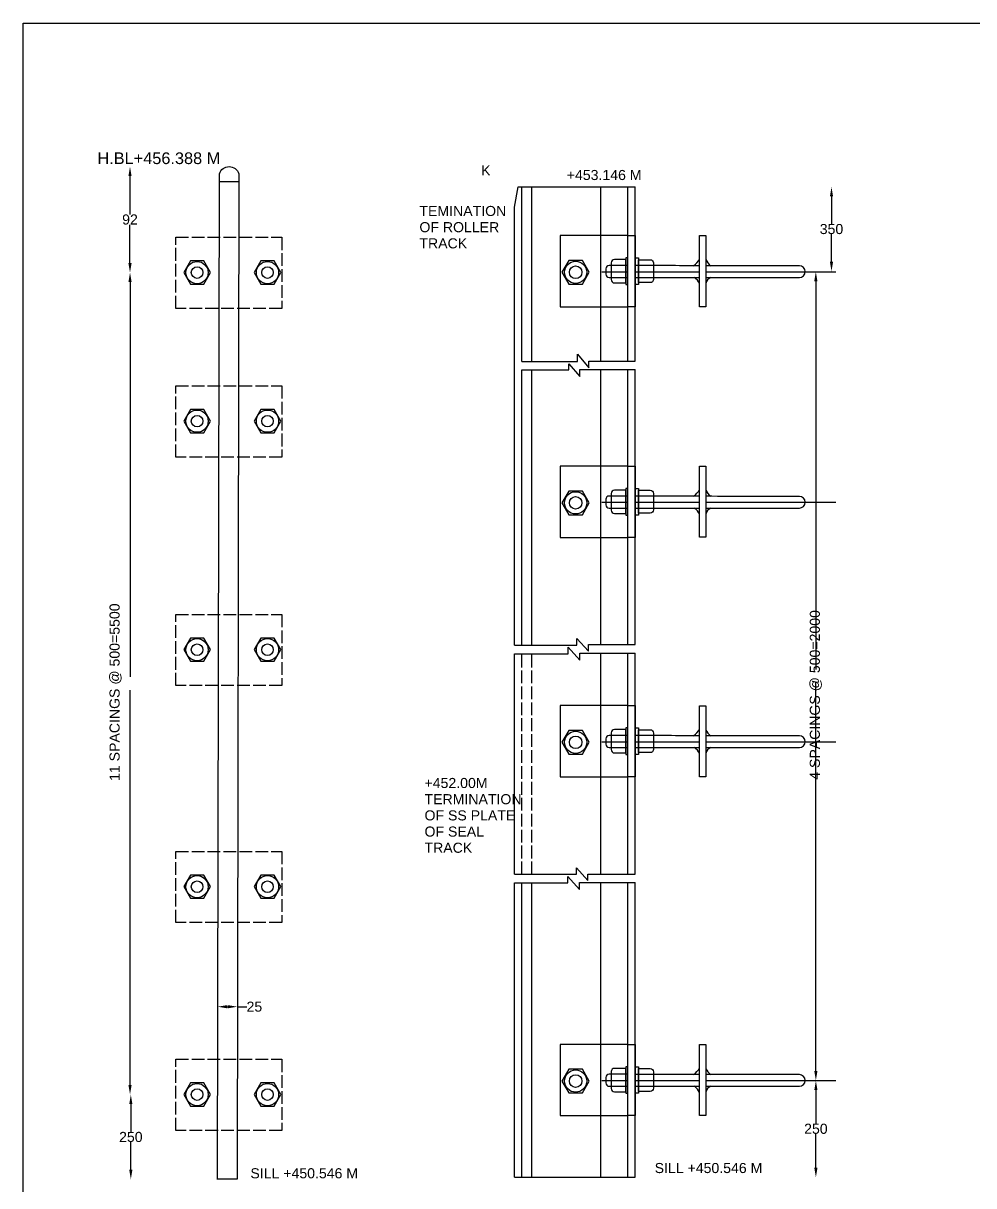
# Model space of a CAD drawing. Header units: inches. Extents: x 1509 to 4188, y -1217 to 874.
# Drawn here: x 1509 to 2404, y -222 to 874 of the extents above; entities that cross this region are included whole.
import ezdxf

# ---------------------------------------------------------------- set-up
doc = ezdxf.new("R2010")
doc.units = ezdxf.units.IN
doc.header["$MEASUREMENT"] = 0
doc.linetypes.add('ACAD_ISO02W100', pattern=[15, 12, -3])
doc.layers.add('DIMENSIONS', color=7, linetype='Continuous')
doc.layers.add('TEXT', color=1, linetype='Continuous')
doc.styles.get("Standard").update_dxf_attribs({"font": 'arial.ttf', "height": 9.5})
doc.dimstyles.get("Standard").update_dxf_attribs({"dimtxt": 11, "dimasz": 9, "dimexe": 0.18, "dimexo": 0.0625, "dimgap": 0.09, "dimtad": 0, "dimtih": 1, "dimtoh": 1, "dimdec": 4, "dimzin": 0, "dimdsep": 46, "dimtxsty": 'Standard', "dimcen": 0.09, "dimse1": 1, "dimse2": 1, "dimadec": 0, "dimazin": 0, "dimtfac": 1, "dimtdec": 4, "dimtofl": 0, "dimtmove": 0, "dimatfit": 3, "dimfxl": 1, "dimtolj": 1, "dimtzin": 0, "dimarcsym": 0})

# ---------------------------------------------------------------- blocks, each defined once
blk = doc.blocks.new('*D1')
at = {"layer": 'Defpoints', "color": 0, "transparency": 16777216}
for p in [(1702.5, 738.6), (1609.1, 638.7), (1672.3, 638.7)]:
    blk.add_point(p, dxfattribs=at)
at = {"layer": 'DIMENSIONS', "color": 0, "lineweight": -2, "transparency": 16777216}
for p, q in [((1609.1, 729.6), (1609.1, 693.6)), ((1609.1, 647.7), (1609.1, 683.7))]:
    blk.add_line(p, q, dxfattribs=at)
at = {"layer": 'DIMENSIONS', "color": 0, "transparency": 16777216}
for points in [[(1607.6, 729.6), (1610.6, 729.6), (1609.1, 738.6)], [(1607.6, 647.7), (1610.6, 647.7), (1609.1, 638.7)]]:
    blk.add_solid(points, dxfattribs=at)
at = {"layer": 'DIMENSIONS', "color": 0, "transparency": 16777216, "insert": (1609.1, 688.7), "char_height": 9.5, "attachment_point": 5}
blk.add_mtext('\\A1;92', dxfattribs=at)
blk = doc.blocks.new('*D2')
at = {"layer": 'Defpoints', "color": 0, "transparency": 16777216}
for p in [(1672.3, -136), (1609.9, -215.9), (1691.4, -215.9)]:
    blk.add_point(p, dxfattribs=at)
at = {"layer": 'DIMENSIONS', "color": 0, "lineweight": -2, "transparency": 16777216}
for p, q in [((1609.9, -145), (1609.9, -171)), ((1609.9, -206.9), (1609.9, -180.9))]:
    blk.add_line(p, q, dxfattribs=at)
at = {"layer": 'DIMENSIONS', "color": 0, "transparency": 16777216}
for points in [[(1608.4, -145), (1611.4, -145), (1609.9, -136)], [(1608.4, -206.9), (1611.4, -206.9), (1609.9, -215.9)]]:
    blk.add_solid(points, dxfattribs=at)
at = {"layer": 'DIMENSIONS', "color": 0, "transparency": 16777216, "insert": (1609.9, -176), "char_height": 9.5, "attachment_point": 5}
blk.add_mtext('\\A1;250', dxfattribs=at)
blk = doc.blocks.new('*D3')
at = {"layer": 'Defpoints', "color": 0, "transparency": 16777216}
for p in [(1691.7, -53.2), (1710.3, -53.2), (1710.3, -53.2)]:
    blk.add_point(p, dxfattribs=at)
at = {"layer": 'DIMENSIONS', "color": 0, "lineweight": -2, "transparency": 16777216}
for p, q in [((1700.7, -53.2), (1701.3, -53.2)), ((1710.3, -53.2), (1719.3, -53.2))]:
    blk.add_line(p, q, dxfattribs=at)
at = {"layer": 'DIMENSIONS', "color": 0, "transparency": 16777216}
for points in [[(1700.7, -51.7), (1700.7, -54.7), (1691.7, -53.2)], [(1701.3, -51.7), (1701.3, -54.7), (1710.3, -53.2)]]:
    blk.add_solid(points, dxfattribs=at)
at = {"layer": 'DIMENSIONS', "color": 0, "transparency": 16777216, "insert": (1726.3, -53.2), "char_height": 9.5, "attachment_point": 5}
blk.add_mtext('\\A1;25', dxfattribs=at)
blk = doc.blocks.new('*D4')
at = {"layer": 'Defpoints', "color": 0, "transparency": 16777216}
for p in [(2078.3, 719.5), (2076.2, 640), (2270.1, 640)]:
    blk.add_point(p, dxfattribs=at)
at = {"layer": 'DIMENSIONS', "color": 0, "lineweight": -2, "transparency": 16777216}
for p, q in [((2270.1, 710.5), (2270.1, 684.7)), ((2270.1, 649), (2270.1, 674.8))]:
    blk.add_line(p, q, dxfattribs=at)
at = {"layer": 'DIMENSIONS', "color": 0, "transparency": 16777216}
for points in [[(2268.6, 710.5), (2271.6, 710.5), (2270.1, 719.5)], [(2268.6, 649), (2271.6, 649), (2270.1, 640)]]:
    blk.add_solid(points, dxfattribs=at)
at = {"layer": 'DIMENSIONS', "color": 0, "transparency": 16777216, "insert": (2270.1, 679.7), "char_height": 9.5, "attachment_point": 5}
blk.add_mtext('\\A1;350', dxfattribs=at)
blk = doc.blocks.new('*D5')
at = {"layer": 'Defpoints', "color": 0, "transparency": 16777216}
for p in [(2073.6, -122.8), (2073.6, -213.9), (2255.4, -213.9)]:
    blk.add_point(p, dxfattribs=at)
at = {"layer": 'DIMENSIONS', "color": 0, "lineweight": -2, "transparency": 16777216}
for p, q in [((2255.4, -131.8), (2255.4, -163.4)), ((2255.4, -204.9), (2255.4, -173.2))]:
    blk.add_line(p, q, dxfattribs=at)
at = {"layer": 'DIMENSIONS', "color": 0, "transparency": 16777216}
for points in [[(2253.9, -131.8), (2256.9, -131.8), (2255.4, -122.8)], [(2253.9, -204.9), (2256.9, -204.9), (2255.4, -213.9)]]:
    blk.add_solid(points, dxfattribs=at)
at = {"layer": 'DIMENSIONS', "color": 0, "transparency": 16777216, "insert": (2255.4, -168.3), "char_height": 9.5, "attachment_point": 5}
blk.add_mtext('\\A1;250', dxfattribs=at)

msp = doc.modelspace()

# ---------------------------------------------------------------- linework, layer by layer
at = {"color": 0}
for points in [[(1508.52325, 873.70881), (4180.28475, 873.70881), (4180.28475, -1216.73034), (1508.52325, -1216.73034)], [(2078.30091, 606.48815), (2078.30091, 673.59633), (2085.1137, 673.59633), (2085.1137, 606.48815)], [(2145.72082, 606.5279), (2145.72082, 673.5193), (2151.68493, 673.5193), (2151.68493, 606.5279)], [(1665.99214, 649.6863), (1659.68938, 638.76993), (1665.99186, 627.8534), (1678.5971, 627.85323), (1684.89986, 638.76961), (1678.59738, 649.68614)], [(1732.33245, 649.6863), (1726.02969, 638.76993), (1732.33217, 627.8534), (1744.93741, 627.85323), (1751.24016, 638.76961), (1744.93769, 649.68614)], [(2035.41631, 650.15272), (2022.55266, 650.14093), (2016.13104, 638.9948), (2022.57307, 627.86044), (2035.43672, 627.87223), (2041.85833, 639.01836)], [(2078.30091, 627.55251), (2078.30091, 652.59475), (2076.2495, 652.59475), (2076.2495, 627.55251)], [(2085.1294, 627.55251), (2085.1294, 652.59475), (2088.38829, 652.59475), (2088.38829, 627.55251)], [(1665.99214, 509.60415), (1659.68938, 498.68777), (1665.99186, 487.77124), (1678.5971, 487.77108), (1684.89986, 498.68745), (1678.59738, 509.60399)], [(1732.33245, 509.60415), (1726.02969, 498.68777), (1732.33217, 487.77124), (1744.93741, 487.77108), (1751.24016, 498.68745), (1744.93769, 509.60399)], [(2078.30091, 389.16805), (2078.30091, 456.27623), (2085.1137, 456.27623), (2085.1137, 389.16805)], [(2145.72082, 389.20781), (2145.72082, 456.19921), (2151.68493, 456.19921), (2151.68493, 389.20781)], [(2035.41631, 432.83262), (2022.55266, 432.82084), (2016.13104, 421.6747), (2022.57307, 410.54035), (2035.43672, 410.55213), (2041.85833, 421.69826)], [(2078.30091, 410.23242), (2078.30091, 435.27465), (2076.2495, 435.27465), (2076.2495, 410.23242)], [(2085.1294, 410.23242), (2085.1294, 435.27465), (2088.38829, 435.27465), (2088.38829, 410.23242)], [(1665.99214, 294.235), (1659.68938, 283.31863), (1665.99186, 272.40209), (1678.5971, 272.40193), (1684.89986, 283.31831), (1678.59738, 294.23484)], [(1732.33245, 294.235), (1726.02969, 283.31863), (1732.33217, 272.40209), (1744.93741, 272.40193), (1751.24016, 283.31831), (1744.93769, 294.23484)], [(2078.30091, 163.50309), (2078.30091, 230.61127), (2085.1137, 230.61127), (2085.1137, 163.50309)], [(2145.72082, 163.54284), (2145.72082, 230.53424), (2151.68493, 230.53424), (2151.68493, 163.54284)], [(2078.30091, 184.56745), (2078.30091, 209.60969), (2076.2495, 209.60969), (2076.2495, 184.56745)], [(2085.1294, 184.56745), (2085.1294, 209.60969), (2088.38829, 209.60969), (2088.38829, 184.56745)], [(2035.41631, 207.16765), (2022.55266, 207.15587), (2016.13104, 196.00974), (2022.57307, 184.87538), (2035.43672, 184.88716), (2041.85833, 196.0333)], [(1665.99214, 70.87264), (1659.68938, 59.95626), (1665.99186, 49.03973), (1678.5971, 49.03957), (1684.89986, 59.95594), (1678.59738, 70.87248)], [(1732.33245, 70.87264), (1726.02969, 59.95626), (1732.33217, 49.03973), (1744.93741, 49.03957), (1751.24016, 59.95594), (1744.93769, 70.87248)], [(2078.30091, -155.81084), (2078.30091, -88.70266), (2085.1137, -88.70266), (2085.1137, -155.81084)], [(2145.72082, -155.77109), (2145.72082, -88.77969), (2151.68493, -88.77969), (2151.68493, -155.77109)], [(2035.41631, -112.14628), (2022.55266, -112.15806), (2016.13104, -123.3042), (2022.57307, -134.43855), (2035.43672, -134.42677), (2041.85833, -123.28063)], [(2078.30091, -134.74648), (2078.30091, -109.70424), (2076.2495, -109.70424), (2076.2495, -134.74648)], [(2085.1294, -134.74648), (2085.1294, -109.70424), (2088.38829, -109.70424), (2088.38829, -134.74648)], [(1665.99214, -125.04052), (1659.68938, -135.9569), (1665.99186, -146.87343), (1678.5971, -146.87359), (1684.89986, -135.95722), (1678.59738, -125.04068)], [(1732.33245, -125.04052), (1726.02969, -135.9569), (1732.33217, -146.87343), (1744.93741, -146.87359), (1751.24016, -135.95722), (1744.93769, -125.04068)]]:
    msp.add_lwpolyline(points, close=True, dxfattribs=at)
for points in [[(1691.41079, -215.91646), (1693.38649, 731.87189, -0.7432344078), (1711.5838, 731.87189), (1710.07659, -215.65685), (1691.41142, -215.61794)], [(2078.30091, 645.39848, -0.0000705581), (2067.21653, 645.44563)], [(2145.72082, 645.17904, -0.000385796), (2085.1137, 645.37105)], [(2151.68493, 634.11779), (2239.83877, 634.11779, 1), (2239.83877, 645.06627, -0.000561143), (2151.68493, 645.1652)], [(2078.30091, 428.07838, -0.0000705581), (2067.21653, 428.12554)], [(2145.72082, 427.85894, -0.000385796), (2085.1137, 428.05095)], [(2151.68493, 416.7977), (2239.83877, 416.7977, 1), (2239.83877, 427.74617, -0.000561143), (2151.68493, 427.8451)], [(2078.30091, 202.41342, -0.0000705581), (2067.21653, 202.46057)], [(2145.72082, 202.19398, -0.000385796), (2085.1137, 202.38599)], [(2151.68493, 191.13273), (2239.83877, 191.13273, 1), (2239.83877, 202.08121, -0.000561143), (2151.68493, 202.18014)], [(2078.30091, -116.90051, -0.0000705581), (2067.21653, -116.85336)], [(2145.72082, -117.11995, -0.000385796), (2085.1137, -116.92795)], [(2151.68493, -128.1812), (2239.83877, -128.1812, 1), (2239.83877, -117.23272, -0.000561143), (2151.68493, -117.13379)]]:
    msp.add_lwpolyline(points, format="xyb", dxfattribs=at)
for points in [[(1693.37103, 724.45833), (1711.57196, 724.42937)], [(1971.42762, 700.29875), (1974.98302, 719.49833), (1978.18263, 719.49833), (2085.1137, 719.49833)], [(1978.18263, 554.93674), (1978.18263, 719.49609)], [(1987.7576, 554.93674), (1987.7576, 719.49609)], [(2052.8109, 555.09274), (2052.8109, 719.49609)], [(2078.30091, 555.09274), (2078.30091, 719.49609)], [(2085.1137, 555.09274), (2085.1137, 719.49609)], [(1971.42762, 287.52945), (1971.42762, 700.29875)], [(2078.30091, 673.59633), (2014.29076, 673.59633), (2014.29076, 606.48815), (2078.30091, 606.48815)], [(2053.67215, 639.5478), (2078.30091, 639.5478)], [(2085.1137, 639.5478), (2145.72082, 639.5478)], [(2151.68493, 639.5478), (2274.20788, 639.5478)], [(2067.21653, 634.11779), (2078.30091, 634.11779)], [(2085.1137, 634.11779), (2145.72082, 634.11779)], [(1978.18263, 554.93674), (2030.84235, 554.93674), (2030.84235, 561.94484), (2041.53836, 548.8489), (2041.53836, 555.09274), (2085.1137, 555.09274)], [(1978.18263, 547.03088), (2022.44941, 547.03088), (2022.44941, 552.79089), (2033.05768, 540.66692), (2033.05768, 547.26461), (2085.1137, 547.26461)], [(1978.18263, 287.52945), (1978.18263, 547.03088)], [(1987.7576, 287.52945), (1987.7576, 547.03088)], [(2052.8109, 288.17078), (2052.8109, 547.26461)], [(2078.30091, 288.17078), (2078.30091, 547.26461)], [(2085.1137, 288.17078), (2085.1137, 547.26461)], [(2078.30091, 456.27623), (2014.29076, 456.27623), (2014.29076, 389.16805), (2078.30091, 389.16805)], [(2053.67215, 422.22771), (2078.30091, 422.22771)], [(2067.21653, 416.7977), (2078.30091, 416.7977)], [(2085.1137, 422.22771), (2145.72082, 422.22771)], [(2085.1137, 416.7977), (2145.72082, 416.7977)], [(2151.68493, 422.22771), (2274.20788, 422.22771)], [(1971.42762, 287.52945), (2030.11512, 287.52945), (2030.11512, 293.68795), (2041.04033, 282.01479), (2041.04033, 288.17078), (2085.1137, 288.17078)], [(1971.42762, 279.42951), (2021.945, 279.42951), (2021.945, 285.54161), (2032.93547, 273.44337), (2032.93547, 279.92604), (2085.1137, 279.92604)], [(1971.42762, 71.62918), (1971.42762, 279.42951)], [(2052.8109, 71.71981), (2052.8109, 279.92604)], [(2078.30091, 71.71981), (2078.30091, 279.92604)], [(2085.1137, 71.71981), (2085.1137, 279.92604)], [(2078.30091, 230.61127), (2014.29076, 230.61127), (2014.29076, 163.50309), (2078.30091, 163.50309)], [(2053.67215, 196.56274), (2078.30091, 196.56274)], [(2067.21653, 191.13273), (2078.30091, 191.13273)], [(2085.1137, 196.56274), (2145.72082, 196.56274)], [(2085.1137, 191.13273), (2145.72082, 191.13273)], [(2151.68493, 196.56274), (2274.20788, 196.56274)], [(1971.42762, 71.62918), (2029.80882, 71.62918), (2029.80882, 77.64856), (2040.54111, 65.85065), (2040.54111, 71.71981), (2085.1137, 71.71981)], [(1971.42762, 63.63823), (2021.51428, 63.63823), (2021.51428, 69.47137), (2032.49978, 57.34027), (2032.49978, 63.91549), (2085.1137, 63.91549)], [(1971.42762, -213.8517), (1971.42762, 63.63823)], [(1978.18263, -213.8517), (1978.18263, 63.63823)], [(1987.7576, -213.8517), (1987.7576, 63.63823)], [(2052.8109, -213.8517), (2052.8109, 63.91549)], [(2078.30091, -213.8517), (2078.30091, 63.91549)], [(2085.1137, -213.8517), (2085.1137, 63.91549)], [(2078.30091, -88.70266), (2014.29076, -88.70266), (2014.29076, -155.81084), (2078.30091, -155.81084)], [(2053.67215, -122.75119), (2078.30091, -122.75119)], [(2067.21653, -128.1812), (2078.30091, -128.1812)], [(2085.1137, -122.75119), (2145.72082, -122.75119)], [(2085.1137, -128.1812), (2145.72082, -128.1812)], [(2151.68493, -122.75119), (2274.20788, -122.75119)], [(1971.42762, -213.8517), (2085.1137, -213.8517)]]:
    msp.add_lwpolyline(points, dxfattribs=at)
at = {"color": 0, "linetype": 'ACAD_ISO02W100'}
for points in [[(1652.2122, 671.98187), (1752.08744, 671.98187), (1752.08744, 604.91355), (1652.2122, 604.91355)], [(1652.2122, 531.89972), (1752.08744, 531.89972), (1752.08744, 464.8314), (1652.2122, 464.8314)], [(1652.2122, 316.53057), (1752.08744, 316.53057), (1752.08744, 249.46225), (1652.2122, 249.46225)], [(1652.2122, 93.16821), (1752.08744, 93.16821), (1752.08744, 26.09989), (1652.2122, 26.09989)], [(1652.2122, -102.74495), (1752.08744, -102.74495), (1752.08744, -169.81327), (1652.2122, -169.81327)]]:
    msp.add_lwpolyline(points, close=True, dxfattribs=at)
at = {"color": 0}
for points in [[(2076.2495, 628.96491), (2076.2495, 651.02437), (2065.70837, 651.02437, 0.4142135624), (2062.61472, 647.93072), (2062.61472, 632.05856, 0.4142135624), (2065.70837, 628.96491)], [(2088.38829, 629.24627), (2088.38829, 650.84386), (2099.21362, 650.84386, -0.4142135624), (2102.30728, 647.75021), (2102.30728, 632.33993, -0.4142135624), (2099.21362, 629.24627)], [(2076.2495, 634.11779), (2076.2495, 645.44563), (2060.64392, 645.44563, 0.4142135624), (2057.55027, 642.35198), (2057.55027, 637.21145, 0.4142135624), (2060.64392, 634.11779)], [(2076.2495, 416.7977), (2076.2495, 428.12554), (2060.64392, 428.12554, 0.4142135624), (2057.55027, 425.03188), (2057.55027, 419.89135, 0.4142135624), (2060.64392, 416.7977)], [(2076.2495, 411.64482), (2076.2495, 433.70428), (2065.70837, 433.70428, 0.4142135624), (2062.61472, 430.61062), (2062.61472, 414.73847, 0.4142135624), (2065.70837, 411.64482)], [(2088.38829, 411.92618), (2088.38829, 433.52376), (2099.21362, 433.52376, -0.4142135624), (2102.30728, 430.43011), (2102.30728, 415.01983, -0.4142135624), (2099.21362, 411.92618)], [(2076.2495, 191.13273), (2076.2495, 202.46057), (2060.64392, 202.46057, 0.4142135624), (2057.55027, 199.36692), (2057.55027, 194.22638, 0.4142135624), (2060.64392, 191.13273)], [(2076.2495, 185.97985), (2076.2495, 208.03931), (2065.70837, 208.03931, 0.4142135624), (2062.61472, 204.94566), (2062.61472, 189.0735, 0.4142135624), (2065.70837, 185.97985)], [(2088.38829, 186.26121), (2088.38829, 207.8588), (2099.21362, 207.8588, -0.4142135624), (2102.30728, 204.76515), (2102.30728, 189.35486, -0.4142135624), (2099.21362, 186.26121)], [(2076.2495, -128.1812), (2076.2495, -116.85336), (2060.64392, -116.85336, 0.4142135624), (2057.55027, -119.94701), (2057.55027, -125.08755, 0.4142135624), (2060.64392, -128.1812)], [(2076.2495, -133.33408), (2076.2495, -111.27462), (2065.70837, -111.27462, 0.4142135624), (2062.61472, -114.36827), (2062.61472, -130.24043, 0.4142135624), (2065.70837, -133.33408)], [(2088.38829, -133.05272), (2088.38829, -111.45513), (2099.21362, -111.45513, -0.4142135624), (2102.30728, -114.54878), (2102.30728, -129.95907, -0.4142135624), (2099.21362, -133.05272)]]:
    msp.add_lwpolyline(points, format="xyb", close=True, dxfattribs=at)
at = {"color": 0, "linetype": 'ACAD_ISO02W100'}
for points in [[(1978.18263, 71.62918), (1978.18263, 279.42951)], [(1987.7576, 71.62918), (1987.7576, 279.42951)]]:
    msp.add_lwpolyline(points, dxfattribs=at)
at = {"color": 0}
for centre, radius in [((1672.32847, 638.73614), 10.47574), ((1738.66878, 638.73614), 10.47574), ((2028.99469, 639.00658), 10.48173), ((1672.32847, 638.73614), 5.44332), ((1738.66878, 638.73614), 5.44332), ((2028.99469, 639.00658), 5.92017), ((1672.32847, 498.65399), 10.47574), ((1672.32847, 498.65399), 5.44332), ((1738.66878, 498.65399), 10.47574), ((1738.66878, 498.65399), 5.44332), ((2028.99469, 421.68648), 10.48173), ((2028.99469, 421.68648), 5.92017), ((1672.32847, 283.28484), 10.47574), ((1672.32847, 283.28484), 5.44332), ((1738.66878, 283.28484), 10.47574), ((1738.66878, 283.28484), 5.44332), ((2028.99469, 196.02152), 10.48173), ((2028.99469, 196.02152), 5.92017), ((1672.32847, 59.92248), 10.47574), ((1738.66878, 59.92248), 10.47574), ((1672.32847, 59.92248), 5.44332), ((1738.66878, 59.92248), 5.44332), ((2028.99469, -123.29241), 10.48173), ((2028.99469, -123.29241), 5.92017), ((1672.32847, -135.99068), 10.47574), ((1672.32847, -135.99068), 5.44332), ((1738.66878, -135.99068), 10.47574), ((1738.66878, -135.99068), 5.44332)]:
    msp.add_circle(centre, radius, dxfattribs=at)
for centre, radius, start, end in [((2130.20033, 659.52446), 17.44334, 304.89082347, 332.84390358), ((2163.43113, 655.71156), 12.63238, 201.58882808, 236.52145725), ((2134.19181, 623.70323), 12.3626, 21.16066696, 57.39712086), ((2159.37801, 626.74901), 7.8888, 110.91964042, 167.21058059), ((2130.20033, 442.20436), 17.44334, 304.89082347, 332.84390358), ((2163.43113, 438.39146), 12.63238, 201.58882808, 236.52145725), ((2134.19181, 406.38313), 12.3626, 21.16066696, 57.39712086), ((2159.37801, 409.42891), 7.8888, 110.91964042, 167.21058059), ((2130.20033, 216.5394), 17.44334, 304.89082347, 332.84390358), ((2163.43113, 212.72649), 12.63238, 201.58882808, 236.52145725), ((2134.19181, 180.71817), 12.3626, 21.16066696, 57.39712086), ((2159.37801, 183.76395), 7.8888, 110.91964042, 167.21058059), ((2130.20033, -102.77453), 17.44334, 304.89082347, 332.84390358), ((2163.43113, -106.58744), 12.63238, 201.58882808, 236.52145725), ((2134.19181, -138.59577), 12.3626, 21.16066696, 57.39712086), ((2159.37801, -135.54998), 7.8888, 110.91964042, 167.21058059)]:
    msp.add_arc(centre, radius, start, end, dxfattribs=at)
at = {"layer": 'DIMENSIONS', "color": 0}
for p, q in [((1609.12401, 629.73614), (1609.12401, 257.6967)), ((2255.36145, 630.5478), (2255.36145, 264.72228)), ((2255.36145, -113.75119), (2255.36145, 252.07434)), ((1609.12401, -126.99068), (1609.12401, 245.04876))]:
    msp.add_line(p, q, dxfattribs=at)
for points in [[(1607.62401, 629.73614), (1610.62401, 629.73614), (1609.12401, 638.73614)], [(2253.86145, 630.5478), (2256.86145, 630.5478), (2255.36145, 639.5478)], [(2253.86145, -113.75119), (2256.86145, -113.75119), (2255.36145, -122.75119)], [(1607.62401, -126.99068), (1610.62401, -126.99068), (1609.12401, -135.99068)]]:
    msp.add_solid(points, dxfattribs=at)

# ---------------------------------------------------------------- texts
at = {"color": 0}
msp.add_text('H.BL+456.388 M', height=11, dxfattribs=at).set_placement((1578.42196, 740.99405))
at = {"layer": 'DIMENSIONS', "color": 0, "char_height": 9.5, "attachment_point": 5, "rotation": 90}
for s, insert in [('\\A1;11 SPACINGS @ 500=5500', (1595.53003, 243.25841)), ('\\A1;4 SPACINGS @ 500=2000', (2255.36145, 240.66049))]:
    msp.add_mtext(s, dxfattribs=dict(at, insert=insert))
at = {"layer": 'TEXT', "color": 0}
for s, p in [('K', (1939.97928, 730.22535)), ('+453.146 M', (2020.65973, 725.93821)), ('TEMINATION', (1881.8134, 692.03591)), ('OF ROLLER', (1881.8134, 676.77499)), ('TRACK ', (1881.8134, 661.51408)), ('+452.00M', (1886.62325, 152.9137)), ('TERMINATION', (1886.62325, 137.65279)), ('OF SS PLATE ', (1886.62325, 122.39187)), ('OF SEAL ', (1886.62325, 107.13096)), ('TRACK ', (1886.62325, 91.87004)), ('SILL +450.546 M', (1722.55875, -214.92377)), ('SILL +450.546 M', (2103.48809, -209.97284))]:
    msp.add_text(s, height=9.5, dxfattribs=at).set_placement(p)

# ---------------------------------------------------------------- dimensions: what is measured, and where the dimension line sits
at = {"layer": 'DIMENSIONS', "color": 0}
for base, p1, p2, text, picture, middle in [((1609.06994, 638.73614), (1702.48515, 738.63432), (1672.32847, 638.73614), '92', '*D1', (1609.06994, 688.68523)), ((2270.06954, 639.99464), (2078.30091, 719.49609), (2076.2495, 639.99464), '350', '*D4', (2270.06954, 679.74537)), ((2255.36145, -213.8517), (2073.60553, -122.75119), (2073.60553, -213.8517), '250', '*D5', (2255.36145, -168.30145)), ((1609.91937, -215.91646), (1672.32847, -135.99068), (1691.41079, -215.91646), '250', '*D2', (1609.91937, -175.95357))]:
    dim = msp.add_linear_dim(base=base, p1=p1, p2=p2, angle=90, text=text, dimstyle='Standard', dxfattribs=at)
    dim.commit()
    dim.dimension.update_dxf_attribs({"geometry": picture, "text_midpoint": middle})
dim = msp.add_linear_dim(base=(1710.33494, -53.23871), p1=(1691.74996, -53.20915), p2=(1710.33494, -53.23871), text='25', dimstyle='Standard', dxfattribs=at)
dim.commit()
dim.dimension.update_dxf_attribs({"geometry": '*D3', "text_midpoint": (1726.34582, -53.23871)})

doc.saveas('drawing.dxf')
